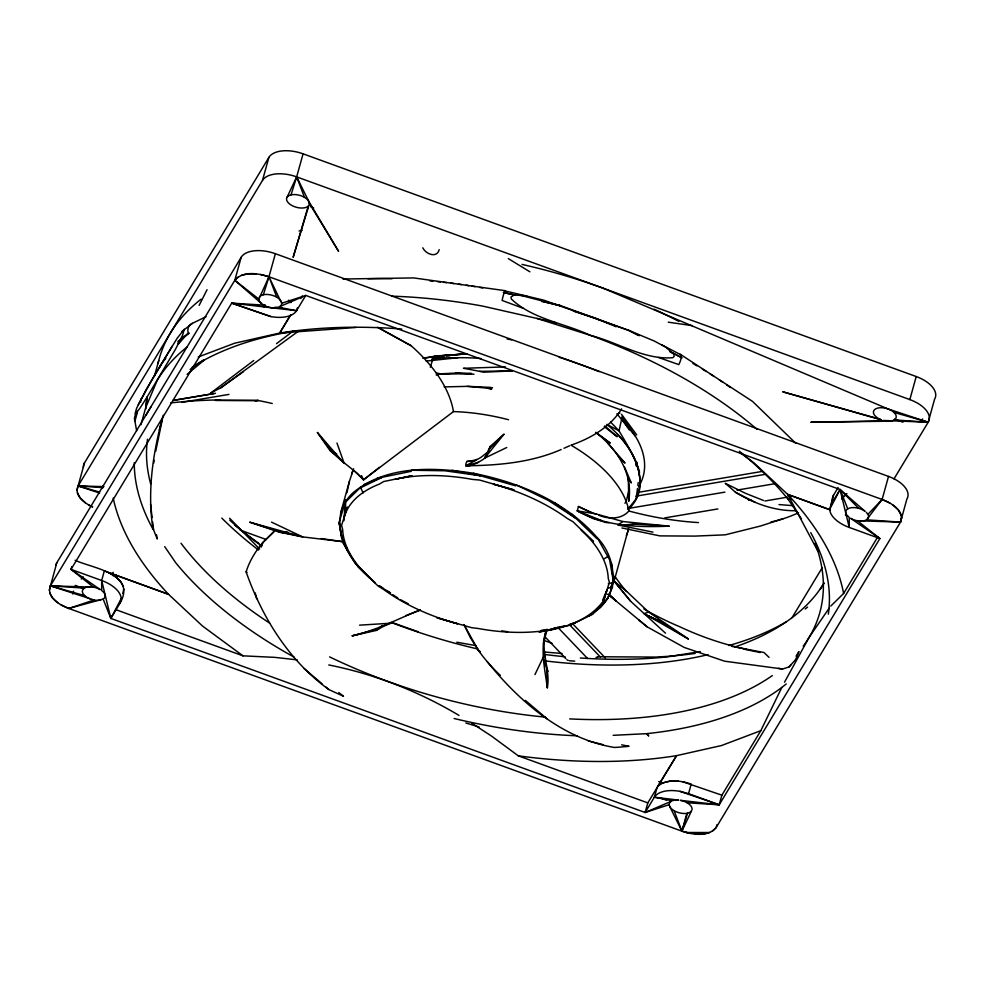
<?xml version="1.0" encoding="UTF-8"?>
<svg xmlns="http://www.w3.org/2000/svg" width="985" height="985" viewBox="0 0 985 985"><rect width="100%" height="100%" fill="white"/><g stroke="black" fill="none" stroke-linecap="round" stroke-linejoin="round"><path stroke-width="1.48" d="M624.601 467.247L631.311 482.933L628.332 478.981L628.762 501.353C633.146 473.009 617.102 449.271 595.888 432.415L610.232 443.078L595.753 432.477M156.517 534.744L157.304 539.017A338.101 178.667 15.5 0 1 153.525 529.524L152.7 527.16C147.418 490.752 152.872 453.753 162.34 418.49M345.378 513.062L345.686 501.033M622.36 415.978L619.023 430.851C633.084 454.688 653.424 485.26 628.282 509.59M343.937 520.696L345.39 499.814M546.256 630.215C539.842 648.992 544.84 668.827 547.34 687.801C550.689 669.529 540.396 651.873 545.53 633.527A137.789 100.408 2.3 0 1 546.207 630.609M367.282 575.191C343.962 556.131 326.761 516.916 352.889 492.906C386.034 465.265 433.203 466.927 473.453 473.268C519.452 482.515 565.932 501.636 597.316 537.736C617.176 557.978 620.267 595.876 594.041 612.239M346.954 550.147L347.2 547.598M49.25 590.335L56.798 562.78L241.19 257.257A28.171 14.886 15.5 0 1 275.369 253.711L888.519 476.42A28.171 14.886 15.5 0 1 906.889 499.063L900.499 522.112L716.107 827.622C707.833 837.361 692.689 834.615 681.928 831.168L68.778 608.459C59.863 605.061 46.012 597.353 50.407 585.829L234.799 280.306C243.073 270.579 258.218 273.313 268.979 276.76L882.129 499.469C890.969 502.769 905.055 510.772 900.499 522.112L857.381 520.757A11.734 6.205 15.5 0 1 850.621 518.295L879.888 538.561L719.21 804.794L687.161 802.8M92.467 506.93C84.907 503.397 73.752 495.578 78.11 485.937L84.501 462.888L268.893 157.378A28.171 14.886 15.5 0 1 303.072 153.832L916.222 376.541A28.171 14.886 15.5 0 1 934.593 399.171L928.202 422.22L894.023 478.845M71.782 566.621L71.019 569.367L101.677 580.497A28.171 14.886 15.5 0 1 121.204 598.621L120.047 603.14L110.837 618.42L645.15 812.49L669.221 804.659A11.734 6.205 15.5 0 1 671.253 801.285L645.15 812.49L647.81 802.886L676.547 755.655L721.537 745.534L760.814 730.673L781.819 687.456M75.082 560.268C91.531 568.086 137.112 573.381 120.047 603.14M857.381 520.757L879.888 538.561L849.23 527.431L849.23 517.396A11.734 6.205 15.5 0 1 848.873 508.322A11.734 6.205 15.5 0 1 865.039 511.277L840.07 489.52L305.756 295.438L296.534 310.718L278.521 307.197A11.734 6.205 15.5 0 1 263.746 305.128L261.16 303.257A11.734 6.205 15.5 0 1 258.833 299.083L268.979 276.76L275.369 253.711M309.29 204.363L308.748 201.297L296.67 176.881L303.072 153.832M613.643 575.437L612.424 587.171L607.462 598.905L592.773 614.209L570.143 625.216L549.815 629.39M830.86 504.788L840.07 489.52L849.23 527.431A28.171 14.886 15.5 0 1 829.702 509.307L833.519 495.184L838.124 487.55M145.743 409.009L147.073 397.041L175.527 349.219L182.656 335.048L184.257 329.261L177.238 338.163L162.045 362.96L146.457 389.173L136.644 408.159L135.031 413.946L139.71 408.566L147.073 397.041L145.694 407.679L140.966 424.695M628.024 509.048L636.187 498.816L637.467 488.449M637.837 485.482L638.206 482.515M639.117 475.102L639.487 472.147C634.377 452.903 622.101 436.872 606.92 424.375L619.023 430.851L610.552 421.986M140.658 402.04L141.04 399.06M153.672 463.295L154.177 460.303M155.704 451.302L162.5 418.723M346.917 492.759L349.367 481.456L353.627 468.737M628.923 490.284L626.374 500.885L624.958 503.298M636.175 464.846L636.815 462.199M636.187 498.816C646.406 475.312 633.552 450.404 616.918 433.622M609.161 522.69L606.341 522.604L593.229 518.639L577.308 510.883L578.454 506.388L592.071 512.963M76.953 490.456L78.11 485.937L262.49 180.427L268.893 157.378M122.719 593.536L123.876 589.018M901.657 517.593L900.499 522.112L866.529 519.809A11.734 6.205 15.5 0 1 860.902 521.09M543.449 643.587L547.131 629.378M159.324 429.977L163.264 415.214M137.568 411.558L134.97 421.075A10.564 8.914 3.1 0 1 137.371 412.432M636.088 465.794L636.889 462.888M607.634 588.131L610.491 587.639L614.111 581.125L628.516 528.797M72.779 594.053L73.579 591.172M102.071 488.412L102.871 485.531M154.411 376.208L158.745 360.621M121.204 598.621L110.837 618.42L103.166 599.065A11.734 6.205 15.5 0 0 101.677 590.544L101.677 580.497L104.336 570.894L168.558 594.337L202.528 626.054L242.975 655.838L274.729 657.364L297.211 659.851M111.588 615.674L110.837 618.42L101.677 580.497M241.19 257.257L234.799 280.306L261.16 303.257M264.263 307.406L265.027 304.661M71.019 569.367L100.285 589.633A11.734 6.205 15.5 0 0 93.526 587.183L71.019 569.367L231.697 303.134L270.863 316.579A28.171 14.886 15.5 0 0 296.534 310.718L297.298 307.973M340.527 513.382L349.367 481.456M430.297 367.257L433.191 357.937A9.394 5.282 80.4 0 1 435.259 356.164L423.144 358.208M645.15 812.49L654.372 797.21L657.032 787.606L676.547 755.655A377.55 199.512 15.5 0 1 518.332 755.852L491.626 736.152L471.692 723.138M760.814 730.673L721.87 795.191L719.21 804.794L688.552 793.664L691.211 784.06C680.881 780.686 667.83 778.507 658.596 785.673M682.728 828.287L686.73 813.881M716.908 824.74L716.107 827.622L712.389 831.205M888.519 476.42L882.129 499.469L866.529 519.809M883.299 420.46L928.202 422.22A28.171 14.886 15.5 0 0 909.832 399.59L916.222 376.541M351.62 474.228L352.913 469.993M545.53 633.527L546.823 629.366M291.043 194.87L296.67 176.881L909.832 399.59M263.34 294.749L268.979 276.76L260.471 274.458M690.436 833.482L681.928 831.168L687.567 813.179M506.746 447.51L484.595 458.185A128.9 68.113 15.5 0 0 489.434 448.914L490.21 446.464L503.963 434.262L484.595 458.185C482.318 460.857 460.918 472.074 466.939 461.312L474.585 461.091M439.187 249.636C436.958 258.636 425.582 254.019 422.824 247.789M273.855 532.011L262.761 542.637L261.087 546.872L262.761 542.637L274.84 530.472M490.21 446.464L484.595 458.185M145.694 407.679L157.255 380.247A356.89 188.591 15.5 0 1 186.867 347.163M111.49 573.615L111.12 574.526L113.25 572.322M287.017 197.32L296.67 176.881A28.171 14.886 15.5 0 0 262.49 180.427M669.849 806.752L681.928 831.168L691.593 810.741A11.734 6.205 15.5 0 1 680.894 813.179A11.734 6.205 15.5 0 1 669.849 806.752L669.221 804.659M534.941 674.602L543.215 657.34L544.693 656.207M207.059 289.713L199.13 305.412M784.516 682.211L809.03 637.492L829.099 608.237M829.702 509.307L840.07 489.52L858.674 508.322M612.744 581.556L615.342 576.668M138.22 404.7L151.788 380.025L172.227 346.154M610.491 587.639L614.111 581.125L630.683 601.306L665.503 633.195M178.211 343.654L181.191 338.52M198.231 356.989L234.701 343.199L279.691 333.065L290.612 314.794M300.733 298.566L302.272 296.017M792.088 617.607L822.167 567.766M921.086 421.555L922.674 418.933M830.811 606.058L843.616 593.475L877.783 536.862M401.769 329.039A377.55 199.512 15.5 0 0 279.691 333.065L290.612 315.175M796.052 656.195L798.933 651.541A338.101 178.667 15.5 0 1 795.535 659.679L789.01 666.968L782.558 669L724.64 661.206L684.193 647.428L647.219 626.891L638.957 620.082M820.308 589.055L824.162 582.935A347.496 183.629 15.5 0 1 734.872 646.948M165.812 358.294L162.045 362.96A356.89 188.591 15.5 0 0 159.065 368.218M178.039 343.162L181.806 338.508L188.96 333.053M600.062 607.659L607.868 598.006M178.26 344.147L188.123 333.029A10.564 8.237 54.8 0 1 192.407 323.339L206.025 316.714M789.01 666.968L790.869 664.887M81.263 579.032L83.282 576.914M868.08 518.319A11.734 6.205 15.5 0 0 867.933 514.342L882.129 499.469L889.861 503.064M841.929 498.299L846.189 493.904M841.633 498.964L846.915 493.596M489.434 448.914L503.963 434.262M238.518 276.736L234.799 280.306L258.833 299.083M486.799 452.854L480.606 457.606L465.794 465.757M187.101 374.362L204.498 359.857M698.463 522.579A193.208 102.095 15.5 0 1 628.91 510.993C621.412 519.538 608.804 519.255 598.991 515.327M178.211 341.376L181.806 338.508M508.543 419.733A140.88 74.441 15.5 0 0 453.469 411.582L363.514 479.793L357.567 473.6L341.61 460.758A128.9 68.113 15.5 0 0 332.905 452.78L329.729 450.194L317.416 432.513L344.221 463.467L336.969 443.053M353.689 470.313L363.551 479.855L379.36 467.358M420.3 609.777C397.731 619.011 376.295 630.437 352.199 635.83L376.184 630.437L382.463 625.5M181.72 331.649L192.407 323.339M178.199 341.561L188.96 333.275M589.227 615.896L591.64 614.061M276.539 343.63L293.087 331.132M297.716 331.699L220.628 387.918A338.101 178.667 15.5 0 0 210.704 393.077L253.699 360.535M652.944 532.134L618.087 525.017L622.791 521.521L669.037 526.15C637.615 527.554 605.467 526.261 577.308 510.883L596.073 513.924L622.791 521.521M220.628 387.918L243.221 371.776M376.184 630.437L378.917 628.812A128.9 68.113 15.5 0 1 391.23 623.185L359.587 625.155M570.143 625.216L575.609 622.52L569.773 624.281M103.166 599.065L68.778 608.459L61.045 604.876M627.753 508.198L631.213 506.585M561.204 449.505C531.284 462.581 498.028 465.486 465.708 465.77L478.513 462.347M564.011 448.261L569.601 445.786M363.724 484.657L382.279 477.245L411.311 471.286L411.508 470.239L444.764 470.768L480.372 475.73L515.684 485.839L515.992 484.817L548.3 500.405L576.016 518.43L596.922 538.697L597.316 537.736L609.604 559.825L613.199 580.35L611.488 563.075M405.758 615.65L420.041 610.269M644.165 613.655L648.549 612.017L688.343 638.982L644.165 613.655L648.241 615.81A128.9 68.113 15.5 0 0 660.96 621.843L665.355 623.702L648.241 615.81M68.778 608.459L94.031 600.013A11.734 6.205 15.5 0 0 100.692 600.025M281.685 303.269L305.756 295.438L279.654 306.643A11.734 6.205 15.5 0 0 281.685 303.269L268.979 276.76L276.773 297.211M783.223 518.701L760.531 526.015L725.206 534.843L694.868 536.099L659.876 535.889L621.966 527.985M563.925 626.041L553.508 628.356M436.306 375.063L440.64 373.808L455.71 373.081L471.47 373.512L436.441 374.349M596.011 657.463L597.895 656.921M352.199 635.83L378.917 628.812M608.311 583.699L612.104 582.788M432.206 359.316L443.841 357.136M241.251 275.406L248.085 273.842L256.186 273.855M663.484 782.706L670.317 781.142L678.419 781.154M113.053 575.732L116.033 575.105M546.909 629.994L541.11 631.188L541.442 630.314L544.459 629.821M431.91 359.094L439.433 357.617L438.62 356.89M173.077 400.439L215.518 393.274M172.868 400.476L214.041 393.569M423.279 358.368L435.407 356.324M181.929 402.336L228.963 394.394M426.222 361.076L457.84 357.74A140.88 74.441 15.5 0 1 481.099 358.552M255.25 400.932L258.279 400.427M638.465 492.315L762.562 471.372M635.842 496.194L765.776 474.253M628.11 508.482L724.874 492.143M736.965 490.111L774.764 483.721M664.789 517.901L717.868 508.937M764.889 500.996L787.631 497.142M700.286 651.541L667.731 656.847A356.89 188.591 15.5 0 1 580.337 657.992M377.341 478.033L382.279 477.245L359.648 488.264L345.082 502.559L339.222 522.112L339.308 525.116M639.573 523.675L635.436 524.155A128.9 68.113 15.5 0 1 622.52 524.956L618.087 525.017M444.124 386.908L467.456 386.354L490.887 387.4M258.095 400.501L215.383 400.353L258.095 400.501A199.192 105.26 15.5 0 1 272.254 403.493M492.488 387.659L487.193 388.139L467.456 386.354M464.895 353.984L436.921 356.077L466.915 353.861L436.084 356.004M279.691 333.065L355.979 327.476M505.453 366.9L463.455 368.291A338.101 178.667 15.5 0 1 479.621 371.345L483.66 372.182L512.323 370.914L479.621 371.345M622.52 524.956L635.436 524.155L669.037 526.15M526.679 295.832L514.232 294.995L511.006 297.014L511.35 299.009C532.442 319.263 564.565 323.154 590.2 335.294C617.287 342.09 644.165 360.128 672.903 357.69L674.183 356.287L673.851 354.292L665.7 347.139L654.175 340.982L628.947 330.48L543.609 300.117L504.948 290.895A10.564 1.034 -78 0 0 502.104 300.425L523.22 308.33M613.15 735.327L646.431 733.677A356.89 188.591 15.5 0 0 786.239 683.959M446.673 356.053L449.64 355.954M885.084 420.866L810.815 422.269L888.605 421.211A11.734 6.205 15.5 0 0 896.251 417.049A11.734 6.205 15.5 0 0 889.8 409.686L603.251 288.236A356.89 188.591 15.5 0 0 522.05 264.423M342.928 279.014L413.651 277.918L505.268 290.686M433.191 357.937L457.84 357.74M686.139 832.497L709.656 832.522L702.822 834.086L694.721 834.073M287.805 532.122L278.989 532.072L249.87 522.222L302.666 536.911L343.322 541.713M748.563 500.269L751.555 500.306M796.508 510.686C774.998 511.301 753.476 503.286 735.475 492.291A338.101 178.667 15.5 0 0 725.243 483.315L745.522 493.325L763.498 500.466M103.991 486.615L78.11 485.937L99.571 493.029M93.526 587.183L50.407 585.829L94.031 600.013M574.723 661.132L569.465 660.738M544.077 651.984L562.066 653.486M270.863 316.579L231.697 303.134L263.746 305.128M455.71 373.081L473.982 374.238M894.232 419.918L928.202 422.22L888.125 408.997A11.734 6.205 15.5 0 0 874.532 409.674A11.734 6.205 15.5 0 0 878.324 418.416M103.216 487.649L78.11 485.937L99.522 492.094M84.378 588.131L50.407 585.829L84.673 595.666M779.012 504.579L793.393 505.687M598.006 656.749L655.653 657.081A377.55 199.512 15.5 0 0 695.151 653.437M692.283 325.641L668.261 322.181M231.697 303.134L296.534 310.718M654.372 797.21L678.616 800.091A11.734 6.205 15.5 0 0 672.386 800.743L654.372 797.21A28.171 14.886 15.5 0 1 680.044 791.361L688.552 793.664M501.722 630.88L507.657 631.705M321.319 538.536L343.285 541.824M778.298 668.335L782.558 669M297.95 535.741A128.9 68.113 15.5 0 0 283.717 532.836L278.989 532.072L302.666 536.911L271.491 522.112M507.152 339.037L511.658 339.85M456.794 642.22L476.346 645.692M328.768 664.949C374.657 674.085 418.81 691.445 458.985 715.393M491.503 388.903L487.193 388.139L491.7 388.964M731.904 646.406L763.978 652.513L769.039 657.352M452.029 470.276L480.372 475.73L473.453 473.268M436.306 372.97L440.64 373.808M621.634 744.845L629.046 746.298A338.101 178.667 15.5 0 1 614.566 747.467C562.657 739.095 519.563 701.677 487.403 661.871M743.847 649.14L760.235 652.55M503.421 292.447L515.204 295.118M556.254 322.821L482.441 306.052A356.89 188.591 15.5 0 0 391.747 296.165M503.458 292.508L515.254 295.229M541.799 301.361L560.97 305.793L628.947 330.48L639.339 335.7M541.688 301.139L560.97 305.793L518.442 294.786M588.23 740.954L602.857 744.574M682.703 781.758L721.87 795.191M618.962 412.912L619.947 413.195M893.937 412.383L928.202 422.22M465.806 722.978L479.202 727.041M658.731 781.561L662.068 782.595M249.87 522.222L283.717 532.836M573.381 311.161L594.989 318.007L616.179 326.737M536.899 318.426L590.2 335.294A356.89 188.591 15.5 0 1 756.862 429.201M418.059 631.717L392.953 622.828M680.044 791.361L719.21 804.794L680.401 800.337A11.734 6.205 15.5 0 1 691.975 809.83M658.509 357.469L678.825 364.61A10.564 3.558 -61.6 0 0 680.857 354.785L661.982 344.972M740.228 452.743L753.71 462.679L787.68 494.396L829.247 509.43M108.35 572.556L168.558 594.337A377.55 199.512 15.5 0 1 113.189 498.065M894.602 419.167L902.962 422.196M240.229 530.102L266.233 539.546M543.498 640.25L552.166 643.402M75.168 585.41L83.848 588.562M659.408 797.616L666.636 800.239M116.378 609.863L242.975 655.838M518.332 755.852L647.81 802.886M310.878 206.973L313.735 208.007M817.956 551.354L787.68 494.396L830.49 510.021M568.21 660.455L566.917 659.765M577.308 510.883L601.786 520.646M408.221 603.768L400.341 599.606M378.917 327.931L411.102 345.71A199.192 105.26 15.5 0 1 453.469 411.582M377.452 327.279L411.102 345.71M88.748 504.985L92.615 506.783M338.741 692.541L343.482 696.21A338.101 178.667 15.5 0 1 328.842 689.537C289.245 661.132 262.096 617.509 246.115 571.866A229.493 117.289 -2 0 1 262.761 542.637M735.475 492.291L755.224 502.288M628.947 330.48L638.477 335.392M669.8 351.546L682.051 357.863L670.071 351.571M246.115 571.866L247.001 572.334M336.624 453.95L329.729 450.194L341.61 460.758M529.893 271.811L508.322 258.612M660.96 621.843L688.343 638.982M382.845 588.082L378.979 585.656L390.269 593.044M386.711 590.508L390.577 592.933M680.118 354.194L752.602 401.461L795.695 443.225M392.781 594.681L397.817 597.969M554.654 502.769L576.016 518.43L571.337 513.616M604.224 426.567L617.152 436.724L604.778 425.914M609.21 594.472L615.908 600.801L607.843 594.127L647.219 626.891M546.884 718.693L525.399 700.421M648.549 612.017L626.768 591.456L614.197 581.248L630.683 601.306M304.082 668.519L322.095 683.812M325.469 686.68L328.842 689.537M478.045 649.841L480.249 651.811L478.045 649.841L470.202 637.357L463.923 624.49L478.045 649.841A229.493 156.664 2.8 0 0 500.294 675.353M609.259 594.854L615.908 600.801M893.198 505.231L898.394 510.058L901.226 515.118M85.412 502.818L80.216 497.991L77.384 492.931M115.405 576.656L120.601 581.482L123.433 586.555M57.709 602.709L52.513 597.883L49.681 592.81M288.543 300.45L290.747 302.58M648.635 735.807L646.431 733.677L648.622 735.82M375.31 582.96L355.499 563.765L342.817 542.649L339.222 522.112L341.475 537.478M288.765 300.302L290.957 302.444M229.616 518.245L259.658 549.064M616.918 413.774L635.35 436.133A140.88 74.441 15.5 0 1 638.6 486.775M572.47 623.542L605.319 657.943M569.576 624.798L600.357 657.02M557.842 627.371L587.54 658.472M544.693 636.482L565.858 658.657M866.234 512.262L867.933 514.342M617.829 455.378L624.995 463.061L608.176 443.669M622.495 419.967L629.353 429.916M363.551 479.855L361.52 475.644M317.416 432.513L332.905 452.78M621.486 414.279L636.716 434.89M801.507 518.886L787.988 499.136A356.89 188.591 15.5 0 0 739.341 451.228M164.717 546.65L175.699 562.706A356.89 188.591 15.5 0 0 294.158 657.167M622.508 417.024L635.35 436.133M309.388 203.39L338.569 251.323L308.748 201.297A11.734 6.205 15.5 0 0 292.028 194.685A11.734 6.205 15.5 0 0 289.639 204.03A11.734 6.205 15.5 0 0 307.357 206.764M622.114 418.157L627.617 427.33M543.215 657.34A128.9 68.113 15.5 0 0 546.81 668.421L548.14 671.216M840.07 489.52L847.74 508.863M674.134 810.717L681.928 831.168M296.67 176.881L304.476 197.332M255.25 592.933L256.679 598.695M134.526 418.773L136.607 430.679M150.545 504.221L152.121 517.617M152.65 522.087L153.525 529.524M546.81 668.421L547.34 687.801M259.314 297.199A11.734 6.205 15.5 0 1 270.013 294.761A11.734 6.205 15.5 0 1 281.057 301.188M90.485 599.052A11.734 6.205 15.5 0 1 82.346 591.505A11.734 6.205 15.5 0 1 90.004 586.838M367.848 278.755A356.89 188.591 15.5 0 1 392.067 278.767M429.916 280.91A356.89 188.591 15.5 0 1 432.969 281.193M437.438 281.636A356.89 188.591 15.5 0 1 440.43 281.944M443.422 282.276A356.89 188.591 15.5 0 1 446.427 282.621M450.945 283.163A356.89 188.591 15.5 0 1 453.95 283.557M458.481 284.16A356.89 188.591 15.5 0 1 461.509 284.579M466.053 285.244A356.89 188.591 15.5 0 1 469.082 285.699M472.111 286.167A356.89 188.591 15.5 0 1 475.139 286.66M479.683 287.423A356.89 188.591 15.5 0 1 482.699 287.952M692.947 363.477A356.89 188.591 15.5 0 1 696.998 365.866M702.342 369.079A356.89 188.591 15.5 0 1 706.307 371.517M710.222 373.992A356.89 188.591 15.5 0 1 714.113 376.479M719.21 379.841A356.89 188.591 15.5 0 1 722.99 382.377M726.708 384.938A356.89 188.591 15.5 0 1 730.39 387.511M815.211 543.252A347.496 183.629 15.5 0 1 803.194 646.185M772.326 675.587A347.496 183.629 15.5 0 1 569.662 718.89M545.234 717.105A347.496 183.629 15.5 0 1 329.593 656.896M269.582 623.086A347.496 183.629 15.5 0 1 181.031 543.277M150.656 483.795A347.496 183.629 15.5 0 1 147.516 439.212M190.142 369.486A347.496 183.629 15.5 0 1 204.104 359.599M787.68 494.396A377.55 199.512 15.5 0 1 843.616 593.475M577.198 735.783A356.89 188.591 15.5 0 1 454.11 718.508M152.958 529.191A356.89 188.591 15.5 0 1 134.268 462.618M146.014 415.276A356.89 188.591 15.5 0 1 151.321 406.337M192.223 367.183A356.89 188.591 15.5 0 1 295.98 330.911M559.123 357.247A356.89 188.591 15.5 0 1 599.212 371.616M810.741 532.639A356.89 188.591 15.5 0 1 828.311 614.209M55.886 564.947A28.171 14.886 15.5 0 1 56.798 562.78M281.981 307.776A28.171 14.886 15.5 0 1 274.963 307.209M847.876 516.177A28.171 14.886 15.5 0 1 845.364 514.909M832.793 502.178A28.171 14.886 15.5 0 1 833.519 495.184M708.08 654.656A347.496 183.629 15.5 0 1 545.382 660.935M477.996 649.053A347.496 183.629 15.5 0 1 391.045 622.385M258.538 550.036A347.496 183.629 15.5 0 1 221.81 518.098M178.347 343.74A347.496 183.629 15.5 0 1 183.666 336.402M258.87 543.351A377.55 199.512 15.5 0 1 234.701 525.116M299.058 230.97A377.55 199.512 15.5 0 1 302.173 230.404M807.552 607.129A356.89 188.591 15.5 0 1 805.225 608.989M786.276 621.806A356.89 188.591 15.5 0 1 728.765 645.532M565.082 656.749A356.89 188.591 15.5 0 1 544.102 654.385M261.591 546.047A356.89 188.591 15.5 0 1 229.751 520.154M158.043 363.49A356.89 188.591 15.5 0 1 201.088 299.181M654.089 309.192A356.89 188.591 15.5 0 1 678.862 321.393M83.343 467.407A28.171 14.886 15.5 0 1 84.501 462.888M608.151 556.254A140.88 74.441 15.5 0 1 604.224 558.729M363.243 492.845A140.88 74.441 15.5 0 1 360.412 487.316M628.91 510.993A140.88 74.441 15.5 0 0 571.005 445.171A199.192 105.26 15.5 0 0 621.572 408.849M628.615 528.723A140.88 74.441 15.5 0 1 626.374 535.434M596.085 514.182A137.789 80.191 36.7 0 1 578.417 506.635M798.527 512.717A229.493 138.885 32.6 0 1 770.984 521.976M626.595 591.542A137.789 103.006 25.1 0 1 615.169 576.717M476.728 459.441A137.789 49.127 31.5 0 1 467.173 461.509M379.028 327.746A229.493 67.953 18.9 0 1 381.651 329.113M170.627 402.914A229.493 77.815 5.6 0 1 219.864 399.898M643.858 608.952A193.208 102.095 15.5 0 0 679.995 626.854A224.321 162.525 20.4 0 0 746.802 649.374M308.256 206.074L293.136 257.331L308.908 205.274L308.256 206.074M347.212 507.25L343.851 518.258A136.373 72.065 15.5 0 1 379.496 484.041L383.682 481.53L412.062 475.706L395.034 479.338A136.373 72.065 15.5 0 1 472.529 479.424L479.547 480.04L514.059 489.927L493.337 484.152A136.373 72.065 15.5 0 1 567.274 518.479L573.036 521.779L593.462 541.59L581.15 529.856A136.373 72.065 15.5 0 1 608.237 578.318L609.37 582.307L603.768 600.431C588.882 621.141 562.952 628.59 538.918 631.976L555.872 628.59A136.373 72.065 15.5 0 1 478.378 628.516L471.433 627.642L436.909 617.755L457.569 623.788A136.373 72.065 15.5 0 1 383.633 589.461L377.944 585.903L357.506 566.092L369.757 578.084A136.373 72.065 15.5 0 1 342.669 529.61L341.598 525.374L347.212 507.25M607.056 589.683L603.768 600.431L602.635 600.16L607.056 589.683M790.967 498.508L787.988 499.136L790.992 498.521M879.864 419.216L782.73 391.796L881.538 419.906L879.864 419.216"/></g></svg>
